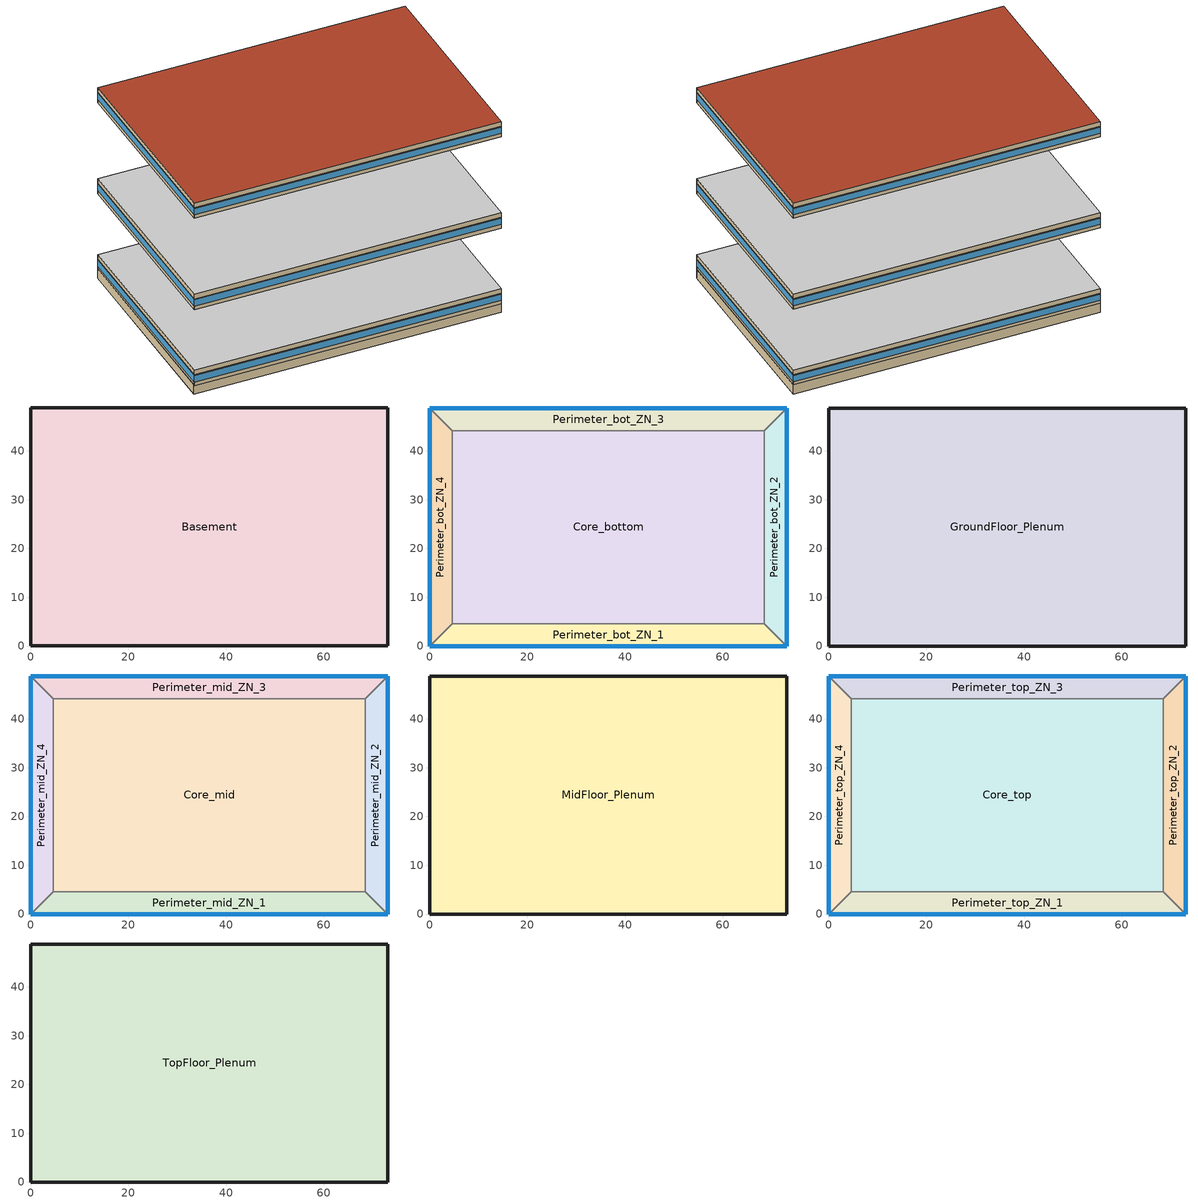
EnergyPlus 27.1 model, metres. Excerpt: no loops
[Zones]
Basement
 floor ground (ext-slab): 73.11,48.78 73.11,0.04 0,0.04 0,48.78 z-2.24
 wall ground (Underground Wall Non-res): 73.11,0.04 73.11,48.78 0,48.78 0,0.04 73.11,0.04 z-2.24:0.2
Core_bottom
 floor to Basement (INT-FLOOR-TOPSIDE): 68.53,44.16 68.53,4.57 4.57,4.57 4.57,44.16 z0
 wall to Perimeter_bot_ZN_2 (int-walls): 68.53,4.57 68.53,44.16 z0:2.74
 wall to Perimeter_bot_ZN_3 (int-walls): 68.53,44.16 4.57,44.16 z0:2.74
 wall to Perimeter_bot_ZN_1 (int-walls): 4.57,4.57 68.53,4.57 z0:2.74
 wall to Perimeter_bot_ZN_4 (int-walls): 4.57,44.16 4.57,4.57 z0:2.74
Perimeter_bot_ZN_1
 floor to Basement (INT-FLOOR-TOPSIDE): 68.53,4.57 73.11,0 0,0 4.57,4.57 z0
 wall outside (Mass Non-res Ext Wall): 0,0 73.11,0 z0:2.74
 wall to Perimeter_bot_ZN_2 (int-walls): 73.11,0 68.53,4.57 z0:2.74
 wall to Perimeter_bot_ZN_4 (int-walls): 4.57,4.57 0,0 z0:2.74
 window (Window Non-res Fixed): 0,0 73.11,0 z0.91:2.5
Perimeter_bot_ZN_2
 floor to Basement (INT-FLOOR-TOPSIDE): 68.53,44.16 73.11,48.74 73.11,0 68.53,4.57 z0
 wall outside (Mass Non-res Ext Wall): 73.11,0 73.11,48.74 z0:2.74
 wall to Perimeter_bot_ZN_3 (int-walls): 73.11,48.74 68.53,44.16 z0:2.74
 window (Window Non-res Fixed): 73.11,0 73.11,48.74 z0.91:2.5
Perimeter_bot_ZN_3
 floor to Basement (INT-FLOOR-TOPSIDE): 4.57,44.16 0,48.74 73.11,48.74 68.53,44.16 z0
 wall outside (Mass Non-res Ext Wall): 73.11,48.74 0,48.74 z0:2.74
 wall to Perimeter_bot_ZN_4 (int-walls): 0,48.74 4.57,44.16 z0:2.74
 window (Window Non-res Fixed): 73.11,48.74 0,48.74 z0.91:2.5
Perimeter_bot_ZN_4
 floor to Basement (INT-FLOOR-TOPSIDE): 4.57,4.57 0,0 0,48.74 4.57,44.16 z0
 wall outside (Mass Non-res Ext Wall): 0,48.74 0,0 z0:2.74
 window (Window Non-res Fixed): 0,48.74 0,0 z0.91:2.5
GroundFloor_Plenum
 floor to Perimeter_bot_ZN_1 (DropCeiling): 4.57,4.57 68.53,4.57 73.11,0 0,0 z2.74
 floor to Perimeter_bot_ZN_2 (DropCeiling): 73.11,48.74 73.11,0 68.53,4.57 68.53,44.16 z2.74
 floor to Perimeter_bot_ZN_3 (DropCeiling): 68.53,44.16 4.57,44.16 0,48.74 73.11,48.74 z2.74
 floor to Perimeter_bot_ZN_4 (DropCeiling): 4.57,44.16 4.57,4.57 0,0 0,48.74 z2.74
 floor to Core_bottom (DropCeiling): 68.53,4.57 4.57,4.57 4.57,44.16 68.53,44.16 z2.74
 wall outside (Mass Non-res Ext Wall): 73.11,0 73.11,48.74 0,48.74 0,0 73.11,0 z2.74:3.96
 ceiling adiabatic (INT-FLOOR-UNDERSIDE): 73.11,0 73.11,48.74 0,48.74 0,0 z3.96
Core_mid
 floor adiabatic (INT-FLOOR-TOPSIDE): 68.53,44.16 68.53,4.57 4.57,4.57 4.57,44.16 z19.82
 wall to Perimeter_mid_ZN_2 (int-walls): 68.53,4.57 68.53,44.16 z19.82:22.56
 wall to Perimeter_mid_ZN_3 (int-walls): 68.53,44.16 4.57,44.16 z19.82:22.56
 wall to Perimeter_mid_ZN_1 (int-walls): 4.57,4.57 68.53,4.57 z19.82:22.56
 wall to Perimeter_mid_ZN_4 (int-walls): 4.57,44.16 4.57,4.57 z19.82:22.56
Perimeter_mid_ZN_1
 floor adiabatic (INT-FLOOR-TOPSIDE): 68.53,4.57 73.11,0 0,0 4.57,4.57 z19.82
 wall outside (Mass Non-res Ext Wall): 0,0 73.11,0 z19.82:22.56
 wall to Perimeter_mid_ZN_2 (int-walls): 73.11,0 68.53,4.57 z19.82:22.56
 wall to Perimeter_mid_ZN_4 (int-walls): 4.57,4.57 0,0 z19.82:22.56
 window (Window Non-res Fixed): 0,0 73.11,0 z20.73:22.32
Perimeter_mid_ZN_2
 floor adiabatic (INT-FLOOR-TOPSIDE): 68.53,44.16 73.11,48.74 73.11,0 68.53,4.57 z19.82
 wall outside (Mass Non-res Ext Wall): 73.11,0 73.11,48.74 z19.82:22.56
 wall to Perimeter_mid_ZN_3 (int-walls): 73.11,48.74 68.53,44.16 z19.82:22.56
 window (Window Non-res Fixed): 73.11,0 73.11,48.74 z20.73:22.32
Perimeter_mid_ZN_3
 floor adiabatic (INT-FLOOR-TOPSIDE): 4.57,44.16 0,48.74 73.11,48.74 68.53,44.16 z19.82
 wall outside (Mass Non-res Ext Wall): 73.11,48.74 0,48.74 z19.82:22.56
 wall to Perimeter_mid_ZN_4 (int-walls): 0,48.74 4.57,44.16 z19.82:22.56
 window (Window Non-res Fixed): 73.11,48.74 0,48.74 z20.73:22.32
Perimeter_mid_ZN_4
 floor adiabatic (INT-FLOOR-TOPSIDE): 4.57,4.57 0,0 0,48.74 4.57,44.16 z19.82
 wall outside (Mass Non-res Ext Wall): 0,48.74 0,0 z19.82:22.56
 window (Window Non-res Fixed): 0,48.74 0,0 z20.73:22.32
MidFloor_Plenum
 floor to Perimeter_mid_ZN_1 (DropCeiling): 73.11,0 0,0 4.57,4.57 68.53,4.57 z22.56
 floor to Perimeter_mid_ZN_2 (DropCeiling): 73.11,0 68.53,4.57 68.53,44.16 73.11,48.74 z22.56
 floor to Perimeter_mid_ZN_3 (DropCeiling): 0,48.74 73.11,48.74 68.53,44.16 4.57,44.16 z22.56
 floor to Perimeter_mid_ZN_4 (DropCeiling): 0,0 0,48.74 4.57,44.16 4.57,4.57 z22.56
 floor to Core_mid (DropCeiling): 68.53,4.57 4.57,4.57 4.57,44.16 68.53,44.16 z22.56
 wall outside (Mass Non-res Ext Wall): 73.11,0 73.11,48.74 0,48.74 0,0 73.11,0 z22.56:23.78
 ceiling adiabatic (INT-FLOOR-UNDERSIDE): 73.11,48.74 0,48.74 0,0 73.11,0 z23.78
Core_top
 floor adiabatic (INT-FLOOR-TOPSIDE): 68.53,44.16 68.53,4.57 4.57,4.57 4.57,44.16 z43.6
 wall to Perimeter_top_ZN_2 (int-walls): 68.53,4.57 68.53,44.16 z43.6:46.34
 wall to Perimeter_top_ZN_3 (int-walls): 68.53,44.16 4.57,44.16 z43.6:46.34
 wall to Perimeter_top_ZN_1 (int-walls): 4.57,4.57 68.53,4.57 z43.6:46.34
 wall to Perimeter_top_ZN_4 (int-walls): 4.57,44.16 4.57,4.57 z43.6:46.34
Perimeter_top_ZN_1
 floor adiabatic (INT-FLOOR-TOPSIDE): 68.53,4.57 73.11,0 0,0 4.57,4.57 z43.6
 wall outside (Mass Non-res Ext Wall): 0,0 73.11,0 z43.6:46.34
 wall to Perimeter_top_ZN_2 (int-walls): 73.11,0 68.53,4.57 z43.6:46.34
 wall to Perimeter_top_ZN_4 (int-walls): 4.57,4.57 0,0 z43.6:46.34
 window (Window Non-res Fixed): 0,0 73.11,0 z44.51:46.1
Perimeter_top_ZN_2
 floor adiabatic (INT-FLOOR-TOPSIDE): 68.53,44.16 73.11,48.74 73.11,0 68.53,4.57 z43.6
 wall outside (Mass Non-res Ext Wall): 73.11,0 73.11,48.74 z43.6:46.34
 wall to Perimeter_top_ZN_3 (int-walls): 73.11,48.74 68.53,44.16 z43.6:46.34
 window (Window Non-res Fixed): 73.11,0 73.11,48.74 z44.51:46.1
Perimeter_top_ZN_3
 floor adiabatic (INT-FLOOR-TOPSIDE): 4.57,44.16 0,48.74 73.11,48.74 68.53,44.16 z43.6
 wall outside (Mass Non-res Ext Wall): 73.11,48.74 0,48.74 z43.6:46.34
 wall to Perimeter_top_ZN_4 (int-walls): 0,48.74 4.57,44.16 z43.6:46.34
 window (Window Non-res Fixed): 73.11,48.74 0,48.74 z44.51:46.1
Perimeter_top_ZN_4
 floor adiabatic (INT-FLOOR-TOPSIDE): 4.57,4.57 0,0 0,48.74 4.57,44.16 z43.6
 wall outside (Mass Non-res Ext Wall): 0,48.74 0,0 z43.6:46.34
 window (Window Non-res Fixed): 0,48.74 0,0 z44.51:46.1
TopFloor_Plenum
 floor to Perimeter_top_ZN_1 (DropCeiling): 73.11,0 0,0 4.57,4.57 68.53,4.57 z46.34
 floor to Perimeter_top_ZN_2 (DropCeiling): 73.11,0 68.53,4.57 68.53,44.16 73.11,48.74 z46.34
 floor to Perimeter_top_ZN_3 (DropCeiling): 0,48.74 73.11,48.74 68.53,44.16 4.57,44.16 z46.34
 floor to Perimeter_top_ZN_4 (DropCeiling): 0,0 0,48.74 4.57,44.16 4.57,4.57 z46.34
 floor to Core_top (DropCeiling): 4.57,44.16 68.53,44.16 68.53,4.57 4.57,4.57 z46.34
 wall outside (Mass Non-res Ext Wall): 73.11,0 73.11,48.74 0,48.74 0,0 73.11,0 z46.34:47.56
 roof outside (IEAD Non-res Roof): 73.11,0 73.11,48.74 0,48.74 0,0 z47.56
[Building]
Ref Bldg Large Office New2004_v1.3_5.0: North Axis {deg}=0; Terrain=City; Loads Convergence Tolerance Value {W}=0.04; Temperature Convergence Tolerance Value {deltaC}=0.2; Solar Distribution=FullInteriorAndExterior; Maximum Number of Warmup Days=25; Minimum Number of Warmup Days=6
[Site:Location]
USA IL-CHICAGO-OHARE: Latitude {deg}=41.77; Longitude {deg}=-87.75; Time Zone {hr}=-6; Elevation {m}=190
[SizingPeriod:DesignDay] Day of Month=21; Humidity Condition Type=WetBulb; Barometric Pressure {Pa}=99063; Rain Indicator=No; Snow Indicator=No; Daylight Saving Time Indicator=No; Solar Model Indicator=ASHRAEClearSky
Name | Month | Day Type | Maximum Dry-Bulb Temperature {C} | Daily Dry-Bulb Temperature Range {deltaC} | Wetbulb or DewPoint at Maximum Dry-Bulb {C} | Wind Speed {m/s} | Wind Direction {deg} | Sky Clearness
CHICAGO Ann Htg 99.6% Condns DB | 1 | WinterDesignDay | -20.6 | 0 | -20.6 | 4.9 | 270 | 0
CHICAGO Ann Clg .4% Condns WB=>MDB | 7 | SummerDesignDay | 31.2 | 10.7 | 25.5 | 5.3 | 230 | 1
[Site:WaterMainsTemperature]
Calculation Method=Correlation; Annual Average Outdoor Air Temperature {C}=9.69; Maximum Difference In Monthly Average Outdoor Air Temperatures {deltaC}=28.1
[Site:GroundTemperature:BuildingSurface]
19.527, 19.502, 19.536, 19.598, 20.002, 21.64, 22.225, 22.375, 21.449, 20.121, 19.802, 19.633
[Construction]
Mass Non-res Ext Wall: 1IN Stucco, 8IN Concrete HW, Mass NonRes Wall Insulation, 1/2IN Gypsum
IEAD Non-res Roof: Roof Membrane, IEAD NonRes Roof Insulation, Metal Decking
ext-slab: HW CONCRETE, CP02 CARPET PAD
int-walls: 1/2IN Gypsum, 1/2IN Gypsum
INT-FLOOR-TOPSIDE: MAT-CC05 4 HW CONCRETE, CP02 CARPET PAD
INT-FLOOR-UNDERSIDE: CP02 CARPET PAD, MAT-CC05 4 HW CONCRETE
Underground Wall Non-res: 8IN Concrete HW, UGWall NonRes Insulation
Window Non-res Fixed: NonRes Fixed Assembly Window
DropCeiling: Std AC02
InteriorFurnishings: Std Wood 6inch
[Material] Thermal Absorptance=0.9
Name | Roughness | Thickness {m} | Conductivity {W/m-K} | Density {kg/m3} | Specific Heat {J/kg-K} | Solar Absorptance | Visible Absorptance
Mass NonRes Wall Insulation | MediumRough | 0.0495495 | 0.049 | 265 | 836.8 | 0.7 | 0.7
IEAD NonRes Roof Insulation | MediumRough | 0.127339 | 0.049 | 265 | 836.8 | 0.7 | 0.7
UGWall NonRes Insulation | MediumRough | 0.0001 | 0.049 | 265 | 836.8 | 0.7 | 0.7
Std Wood 6inch | MediumSmooth | 0.15 | 0.12 | 540 | 1210 | 0.7 | 0.7
1/2IN Gypsum | Smooth | 0.0127 | 0.16 | 784.9 | 830 | 0.92 | 0.92
1IN Stucco | Smooth | 0.0253 | 0.6918 | 1858 | 837 | 0.92 | 0.92
8IN CONCRETE HW | Rough | 0.2032 | 1.311 | 2240 | 836.8 | 0.7 | 0.7
HW CONCRETE; MAT-CC05 4 HW CONCRETE | Rough | 0.1016 | 1.311 | 2240 | 836.8 | 0.7 | 0.7
Roof Membrane | VeryRough | 0.0095 | 0.16 | 1121.29 | 1460 | 0.7 | 0.7
Metal Decking | MediumSmooth | 0.0015 | 45.006 | 7680 | 418.4 | 0.7 | 0.3
Std AC02 | MediumSmooth | 0.0127 | 0.057 | 288 | 1339 | 0.7 | 0.2
[WindowMaterial:SimpleGlazingSystem]
NonRes Fixed Assembly Window: U-Factor {W/m2-K}=3.23646; Solar Heat Gain Coefficient=0.39
[Material:NoMass]
CP02 CARPET PAD: Roughness=VeryRough; Thermal Resistance {m2-K/W}=0.2165; Thermal Absorptance=0.9; Solar Absorptance=0.7; Visible Absorptance=0.8
[Zone] Type=1; Multiplier=1; Floor Area {m2}=Autocalculate
Name | Part of Total Floor Area
Basement; Core_bottom; Core_mid; Core_top; Perimeter_bot_ZN_1; Perimeter_bot_ZN_2; Perimeter_bot_ZN_3; Perimeter_bot_ZN_4; Perimeter_mid_ZN_1; Perimeter_mid_ZN_2; Perimeter_mid_ZN_3; Perimeter_mid_ZN_4; Perimeter_top_ZN_1; Perimeter_top_ZN_2; Perimeter_top_ZN_3; Perimeter_top_ZN_4 | Yes
GroundFloor_Plenum; MidFloor_Plenum; TopFloor_Plenum | No
[People] Number of People Schedule=BLDG_OCC_SCH; Number of People Calculation Method=Area/Person; Fraction Radiant=0.3; Sensible Heat Fraction=Autocalculate; Activity Level Schedule=ACTIVITY_SCH; Enable ASHRAE 55 Comfort Warnings=No; Mean Radiant Temperature Calculation Type=EnclosureAveraged; Work Efficiency Schedule=WORK_EFF_SCH; Clothing Insulation Calculation Method=ClothingInsulationSchedule; Clothing Insulation Schedule=CLOTHING_SCH; Air Velocity Schedule=AIR_VELO_SCH; Thermal Comfort Model 1 Type=Fanger
Name | Zone or ZoneList or Space or SpaceList | Floor Area per Person {m2/person}
Basement People | Basement | 37.16
Core_bottom People | Core_bottom | 18.58
Core_mid People | Core_mid | 18.58
Core_top People | Core_top | 18.58
Perimeter_bot_ZN_1 People | Perimeter_bot_ZN_1 | 18.58
Perimeter_bot_ZN_2 People | Perimeter_bot_ZN_2 | 18.58
Perimeter_bot_ZN_3 People | Perimeter_bot_ZN_3 | 18.58
Perimeter_bot_ZN_4 People | Perimeter_bot_ZN_4 | 18.58
Perimeter_mid_ZN_1 People | Perimeter_mid_ZN_1 | 18.58
Perimeter_mid_ZN_2 People | Perimeter_mid_ZN_2 | 18.58
Perimeter_mid_ZN_3 People | Perimeter_mid_ZN_3 | 18.58
Perimeter_mid_ZN_4 People | Perimeter_mid_ZN_4 | 18.58
Perimeter_top_ZN_1 People | Perimeter_top_ZN_1 | 18.58
Perimeter_top_ZN_2 People | Perimeter_top_ZN_2 | 18.58
Perimeter_top_ZN_3 People | Perimeter_top_ZN_3 | 18.58
Perimeter_top_ZN_4 People | Perimeter_top_ZN_4 | 18.58
[Lights] Schedule=BLDG_LIGHT_SCH; Design Level Calculation Method=Watts/Area; Watts per Floor Area {W/m2}=10.76; Return Air Fraction=0; Fraction Radiant=0.7; Fraction Visible=0.2; Fraction Replaceable=1; Return Air Fraction Calculated from Plenum Temperature=No
Name | Zone or ZoneList or Space or SpaceList
Basement_Lights | Basement
Core_bottom_Lights | Core_bottom
Core_mid_Lights | Core_mid
Core_top_Lights | Core_top
Perimeter_bot_ZN_1_Lights | Perimeter_bot_ZN_1
Perimeter_bot_ZN_2_Lights | Perimeter_bot_ZN_2
Perimeter_bot_ZN_3_Lights | Perimeter_bot_ZN_3
Perimeter_bot_ZN_4_Lights | Perimeter_bot_ZN_4
Perimeter_mid_ZN_1_Lights | Perimeter_mid_ZN_1
Perimeter_mid_ZN_2_Lights | Perimeter_mid_ZN_2
Perimeter_mid_ZN_3_Lights | Perimeter_mid_ZN_3
Perimeter_mid_ZN_4_Lights | Perimeter_mid_ZN_4
Perimeter_top_ZN_1_Lights | Perimeter_top_ZN_1
Perimeter_top_ZN_2_Lights | Perimeter_top_ZN_2
Perimeter_top_ZN_3_Lights | Perimeter_top_ZN_3
Perimeter_top_ZN_4_Lights | Perimeter_top_ZN_4
[ElectricEquipment] Schedule=BLDG_EQUIP_SCH; Design Level Calculation Method=Watts/Area; Watts per Floor Area {W/m2}=10.76; Fraction Latent=0; Fraction Radiant=0.5; Fraction Lost=0
Name | Zone or ZoneList or Space or SpaceList
Basement_PlugMisc_Equip | Basement
Core_bottom_PlugMisc_Equip | Core_bottom
Core_mid_PlugMisc_Equip | Core_mid
Core_top_PlugMisc_Equip | Core_top
Perimeter_bot_ZN_1_PlugMisc_Equip | Perimeter_bot_ZN_1
Perimeter_bot_ZN_2_PlugMisc_Equip | Perimeter_bot_ZN_2
Perimeter_bot_ZN_3_PlugMisc_Equip | Perimeter_bot_ZN_3
Perimeter_bot_ZN_4_PlugMisc_Equip | Perimeter_bot_ZN_4
Perimeter_mid_ZN_1_PlugMisc_Equip | Perimeter_mid_ZN_1
Perimeter_mid_ZN_2_PlugMisc_Equip | Perimeter_mid_ZN_2
Perimeter_mid_ZN_3_PlugMisc_Equip | Perimeter_mid_ZN_3
Perimeter_mid_ZN_4_PlugMisc_Equip | Perimeter_mid_ZN_4
Perimeter_top_ZN_1_PlugMisc_Equip | Perimeter_top_ZN_1
Perimeter_top_ZN_2_PlugMisc_Equip | Perimeter_top_ZN_2
Perimeter_top_ZN_3_PlugMisc_Equip | Perimeter_top_ZN_3
Perimeter_top_ZN_4_PlugMisc_Equip | Perimeter_top_ZN_4
[Exterior:Lights]
Exterior Facade Lighting: Schedule=ALWAYS_ON; Design Level {W}=51262; Control Option=AstronomicalClock
[Exterior:FuelEquipment]
Elevators: Fuel Use Type=Electricity; Schedule=BLDG_ELEVATORS; Design Level {W}=244444
[ZoneInfiltration:DesignFlowRate] Schedule=INFIL_QUARTER_ON_SCH; Design Flow Rate Calculation Method=Flow/ExteriorArea; Flow Rate per Exterior Surface Area {m3/s-m2}=0.000302; Constant Term Coefficient=1; Temperature Term Coefficient=0; Velocity Term Coefficient=0; Velocity Squared Term Coefficient=0
Name | Zone or ZoneList or Space or SpaceList
GroundFloor_Plenum_Infiltration | GroundFloor_Plenum
MidFloor_Plenum_Infiltration | MidFloor_Plenum
Perimeter_bot_ZN_1_Infiltration | Perimeter_bot_ZN_1
Perimeter_bot_ZN_2_Infiltration | Perimeter_bot_ZN_2
Perimeter_bot_ZN_3_Infiltration | Perimeter_bot_ZN_3
Perimeter_bot_ZN_4_Infiltration | Perimeter_bot_ZN_4
Perimeter_mid_ZN_1_Infiltration | Perimeter_mid_ZN_1
Perimeter_mid_ZN_2_Infiltration | Perimeter_mid_ZN_2
Perimeter_mid_ZN_3_Infiltration | Perimeter_mid_ZN_3
Perimeter_mid_ZN_4_Infiltration | Perimeter_mid_ZN_4
Perimeter_top_ZN_1_Infiltration | Perimeter_top_ZN_1
Perimeter_top_ZN_2_Infiltration | Perimeter_top_ZN_2
Perimeter_top_ZN_3_Infiltration | Perimeter_top_ZN_3
Perimeter_top_ZN_4_Infiltration | Perimeter_top_ZN_4
TopFloor_Plenum_Infiltration | TopFloor_Plenum
[InternalMass] Construction=InteriorFurnishings
Name | Zone or ZoneList | Surface Area {m2}
Basement Internal Mass | Basement | 7126.212
Core_bottom Internal Mass | Core_bottom | 5064.65
Core_mid Internal Mass | Core_mid | 5064.65
Core_top Internal Mass | Core_top | 5064.65
Perimeter_bot_ZN_1 Internal Mass | Perimeter_bot_ZN_1 | 626.8394
Perimeter_bot_ZN_2 Internal Mass | Perimeter_bot_ZN_2 | 403.9503
Perimeter_bot_ZN_3 Internal Mass | Perimeter_bot_ZN_3 | 626.8257
Perimeter_bot_ZN_4 Internal Mass | Perimeter_bot_ZN_4 | 403.9503
Perimeter_mid_ZN_1 Internal Mass | Perimeter_mid_ZN_1 | 626.8394
Perimeter_mid_ZN_2 Internal Mass | Perimeter_mid_ZN_2 | 403.9503
Perimeter_mid_ZN_3 Internal Mass | Perimeter_mid_ZN_3 | 626.8257
Perimeter_mid_ZN_4 Internal Mass | Perimeter_mid_ZN_4 | 403.9503
Perimeter_top_ZN_1 Internal Mass | Perimeter_top_ZN_1 | 626.8394
Perimeter_top_ZN_2 Internal Mass | Perimeter_top_ZN_2 | 403.9503
Perimeter_top_ZN_3 Internal Mass | Perimeter_top_ZN_3 | 626.8257
Perimeter_top_ZN_4 Internal Mass | Perimeter_top_ZN_4 | 403.9503
[SetpointManager:Scheduled] Control Variable=Temperature
Name | Schedule | Setpoint Node or NodeList
Secondary Hot Water Loop Setpoint Manager | Secondary HW Loop Temp Schedule | Secondary Hot Water Loop Setpoint Node List
Secondary Chilled Water Loop Setpoint Manager | Secondary CW Loop Temp Schedule | Secondary Chilled Water Loop Setpoint Node List
[AvailabilityManager:NightCycle] Applicability Schedule=ALWAYS_ON; Fan Schedule=HVACOperationSchd; Control Type=CycleOnAny; Thermostat Tolerance {deltaC}=1; Cycling Run Time Control Type=FixedRunTime; Cycling Run Time {s}=1800
VAV_1 Availability Manager; VAV_2 Availability Manager; VAV_3 Availability Manager; VAV_5 Availability Manager
[AirLoopHVAC:ReturnPlenum]
Name | Zone
VAV_2 Return Plenum | MidFloor_Plenum
VAV_1 Return Plenum | GroundFloor_Plenum
VAV_3 Return Plenum | TopFloor_Plenum
[UtilityCost:Tariff]
PSI_LLF_LowLoadFactorService: Output Meter=Electricity:Facility; Conversion Factor Choice=kWh; Demand Window Length=HalfHour; Monthly Charge or Variable=15; Group=Comm Elect
[UtilityCost:Charge:Block] Tariff=PSI_LLF_LowLoadFactorService; Source Variable=totalEnergy; Season=Annual; Category Variable=EnergyCharges
Name | Utility Cost Charge Block | Block Size 1 Value or Variable | Block 1 Cost per Unit Value or Variable | Block Size 2 Value or Variable | Block 2 Cost per Unit Value or Variable | Block Size 3 Value or Variable | Block 3 Cost per Unit Value or Variable | Block Size 4 Value or Variable | Block 4 Cost per Unit Value or Variable | Block Size Multiplier Value or Variable
 | AnnualEnergyCharge | 300 | 0.108222 | 700 | 0.087021 | 1500 | 0.07842 | remaining | 0.05832
 | AnnualDemandBaseCharge | 190 | 0 | 110 | 0.051773 | remaining | 0.046965 |  |  | TotalDemand
[UtilityCost:Charge:Simple] Tariff=PSI_LLF_LowLoadFactorService; Season=Annual
Name | Utility Cost Charge Simple | Source Variable | Category Variable | Cost per Unit Value or Variable
 | FuelCostAdjustEnergyCharge | totalEnergy | EnergyCharges | 0.002028
 | QualPollutionControlAdjustEnergyCharge | totalEnergy | EnergyCharges | 0.000536
 | SoxNoxRiderAdjustEnergyCharge | totalEnergy | EnergyCharges | 0.001127
 | DSMRiderAdjustEnergyCharge | totalEnergy | EnergyCharges | -0.00037
 | PurchPowerTrackerAdjustEnergyCharge | totalEnergy | EnergyCharges | -3.1e-05
 | MidwestISOAdjustEnergyCharge | totalEnergy | EnergyCharges | -0.000216
 | CleanCoalRiderEnergyCharge | totalEnergy | EnergyCharges | 0.000833
 | TaxofeightPercent | SubTotal | Taxes | 0.08
[UtilityCost:Qualify]
Utility Cost Qualify=MinDemand75kw; Tariff=PSI_LLF_LowLoadFactorService; Variable=TotalDemand; Qualify Type=Minimum; Threshold Value or Variable=75; Season=Annual; Threshold Test=Count; Number of Months=12
[Schedule:Compact]
ALWAYS_ON: Through: 12/31, For: AllDays, Until: 24:00, 1
BLDG_ELEVATORS: Through: 12/31, For: AllDays, Until: 04:00, 0.05, Until: 05:00, 0.1, Until: 06:00, 0.2, Until: 07:00, 0.4, Until: 09:00, 0.5, Until: 10:00, 0.35, Until: 16:00, 0.15, Until: 17:00, 0.35, Until: 19:00, 0.5, Until: 21:00, 0.4, Until: 22:00, 0.3, Until: 23:00, 0.2, Until: 24:00, 0.1
INFIL_QUARTER_ON_SCH: Through: 12/31, For: Weekdays SummerDesignDay, Until: 06:00, 1, Until: 22:00, 0.25, Until: 24:00, 1, For: Saturday WinterDesignDay, Until: 06:00, 1, Until: 18:00, 0.25, Until: 24:00, 1, For: Sunday Holidays AllOtherDays, Until: 24:00, 1
BLDG_OCC_SCH: Through: 12/31, For: SummerDesignDay, Until: 06:00, 0, Until: 22:00, 1, Until: 24:00, 0.05, For: Weekdays, Until: 06:00, 0, Until: 07:00, 0.1, Until: 08:00, 0.2, Until: 12:00, 0.95, Until: 13:00, 0.5, Until: 17:00, 0.95, Until: 18:00, 0.7, Until: 20:00, 0.4, Until: 22:00, 0.1, Until: 24:00, 0.05, For: Saturday, Until: 06:00, 0, Until: 08:00, 0.1, Until: 14:00, 0.5, Until: 17:00, 0.1, Until: 24:00, 0, For: AllOtherDays, Until: 24:00, 0
BLDG_LIGHT_SCH: Through: 12/31, For: Weekdays, Until: 05:00, 0.05, Until: 07:00, 0.1, Until: 08:00, 0.3, Until: 17:00, 0.9, Until: 18:00, 0.7, Until: 20:00, 0.5, Until: 22:00, 0.3, Until: 23:00, 0.1, Until: 24:00, 0.05, For: Saturday, Until: 06:00, 0.05, Until: 08:00, 0.1, Until: 14:00, 0.5, Until: 17:00, 0.15, Until: 24:00, 0.05, For: SummerDesignDay, Until: 24:00, 1, For: WinterDesignDay, Until: 24:00, 0, For: AllOtherDays, Until: 24:00, 0.05
BLDG_EQUIP_SCH: Through: 12/31, For: Weekdays, Until: 08:00, 0.4, Until: 12:00, 0.9, Until: 13:00, 0.8, Until: 17:00, 0.9, Until: 18:00, 0.8, Until: 20:00, 0.6, Until: 22:00, 0.5, Until: 24:00, 0.4, For: Saturday, Until: 06:00, 0.3, Until: 08:00, 0.4, Until: 14:00, 0.5, Until: 17:00, 0.35, Until: 24:00, 0.3, For: SummerDesignDay, Until: 24:00, 1, For: WinterDesignDay, Until: 24:00, 0, For: AllOtherDays, Until: 24:00, 0.3
ACTIVITY_SCH: Through: 12/31, For: AllDays, Until: 24:00, 120
WORK_EFF_SCH: Through: 12/31, For: AllDays, Until: 24:00, 0
AIR_VELO_SCH: Through: 12/31, For: AllDays, Until: 24:00, 0.2
CLOTHING_SCH: Through: 04/30, For: AllDays, Until: 24:00, 1, Through: 09/30, For: AllDays, Until: 24:00, 0.5, Through: 12/31, For: AllDays, Until: 24:00, 1
HVACOperationSchd: Through: 12/31, For: Weekdays SummerDesignDay, Until: 06:00, 0, Until: 22:00, 1, Until: 24:00, 0, For: Saturday WinterDesignDay, Until: 06:00, 0, Until: 18:00, 1, Until: 24:00, 0, For: AllOtherDays, Until: 24:00, 0
Secondary HW Loop Temp Schedule: Through: 12/31, For: Alldays, Until: 24:00, 45
Secondary CW Loop Temp Schedule: Through: 12/31, For: Alldays, Until: 24:00, 13.7
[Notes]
PlantLoopHeatPump_EIR_Large-Office-2-AWHP-DedHR-AuxBoiler-Pri-Sec-HW
Large office, new construction 90.1-2004
ASHRAE Standards 90.1-2004 and 62-1999
Description:  12 story plus basement, office building derived from DOE reference building models
Form:         Area = 46,320 m2 (498,588 ft2); Number of Stories = 12; Shape = rectangle, Aspect ratio = 1.5
Envelope:     Envelope thermal properties vary with climate according to ASHRAE Standard 90.1-2004.
Opaque constructions: mass walls; built-up flat roof (insulation above deck); slab-on-grade floor
Windows: window-to-wall ratio = 38.0%, equal distribution of windows
Infiltration in perimeter zones only
= 0.4 cfm/ft2 above grade wall area at 0.3 in wc (75 Pa) adjusted to 0.016 in wc (4 Pa).
25% of full value when ventilation system on.
HVAC:         2 air-cooled chiller heaters (HeatPump:PlantLoop:EIR), PIU air terminal units and plenum zones
UnitarySystem with water cooling coil also serves each zone to add cooling plant connections to each zone
Secondary Chilled Water loop to serve zone units
Basement left on its own VAV
Economizer per 90.1-2004
Int. gains:   lights = 10.76 W/m2 (1.0 W/ft2) (building area method);
elec. plug loads = 10.76 W/m2 (1.0 W/ft2)
gas plug load = 0 W/m2 (0 W/ft2)
people = 2,397 total, 5.38/100 m2 (5.0/1000 ft2); basement 2.69/100 m2 (2.5/1000 ft2)
elevators = 12 @ 25 HP each, 91% motor efficiency, motor heat exhausted directly
Detached Shading:               None
Daylight:                       None
Natural Ventilation:            None
Zonal Equipment:                AirloopHVAC:UnitarySystem with water cooling coil and fan
Air Primary Loops:              PIU Terminals served by DOAS (except Basement)
four separate air handlers -- one for each floor
Plant Loops:                    SWHSys1, HeatSys1, CoolSys1, Secondary Chilled Water Loop
System Equipment Autosize:      Yes
Purchased Cooling:              None
Purchased Heating:              None
Coils:                          Coil:Cooling:Water; Coil:Heating:Water
Pumps:                          Yes
Boilers:                        Boiler:HotWater (gas-fired)
Chillers:                       HeatPump:PlantLoop:EIR:Cooling, HeatPump:PlantLoop:EIR:Heating
Number of Zones: 19
***HOLIDAYS & DAYLIGHT SAVINGS***
***SCHEDULE TYPES***
